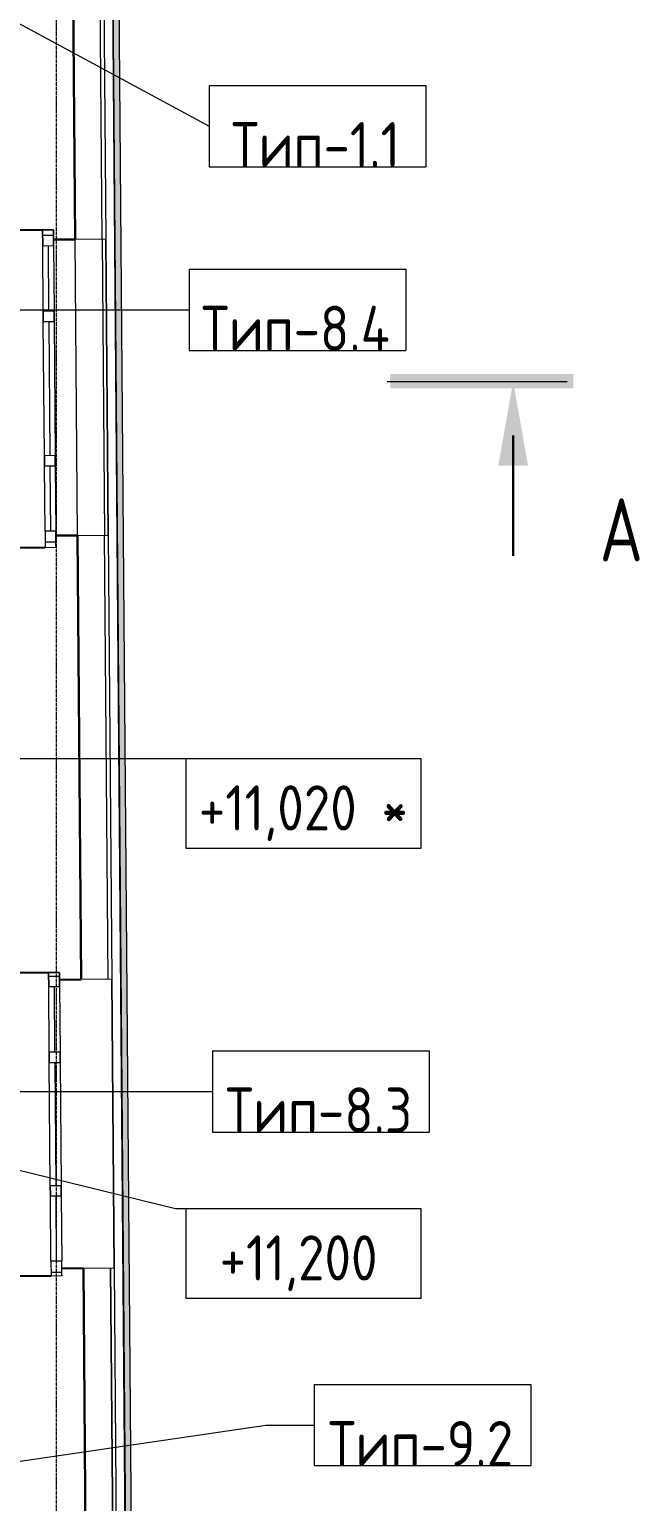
# Model space of a CAD drawing. Header units: millimetres. Extents: x -10438 to 68527, y -5058 to 44223.
# Drawn here: x 55200 to 58580, y 20501 to 28659 of the extents above; entities that cross this region are included whole.
import ezdxf

# ---------------------------------------------------------------- set-up
doc = ezdxf.new("R2010")
doc.units = ezdxf.units.MM
doc.linetypes.add('ADSK_Линия сетки', pattern=[25, 20, -2.5, 0, -2.5])
for name, color, linetype, lineweight in [('_ Окна', 7, 'Continuous', 9), ('Аннотация', 7, 'Continuous', 20), ('Марки', 7, 'Continuous', 20), ('Окна', 7, 'Continuous', 9), ('Оси', 7, 'Continuous', 9), ('Отметки', 7, 'Continuous', 9), ('Разрезы', 7, 'Continuous', 9), ('Стены внутренние', 7, 'Continuous', 18), ('Стены наружные', 7, 'Continuous', 18), ('Стены несущие', 7, 'Continuous', 30), ('Стены отделка', 7, 'Continuous', 30), ('Стены штриховка', 7, 'Continuous', 9), ('Стены штриховка поверхности', 7, 'Continuous', 18)]:
    doc.layers.add(name, color=color, linetype=linetype, lineweight=lineweight)
doc.styles.add('GOST Common_2', font='GOST_Common.ttf', dxfattribs={"width": 0.9, "height": 250})
doc.styles.add('GOST Common_4', font='GOST_Common.ttf', dxfattribs={"width": 0.8, "height": 350})
doc.styles.add('GOST Common_B', font='', dxfattribs={"width": 0.9, "height": 250})
doc.styles.get('GOST Common_B').set_extended_font_data('GOST Common', bold=True)

# ---------------------------------------------------------------- blocks, each defined once
blk = doc.blocks.new('окно трехпол с фрамугой - 1740 и 1760 -2300_h___нов_ ок1-2165949-План потолков 3-го этажа')
at = {"layer": '_ Окна', "lineweight": 18}
for p, q in [((-880, 75), (-880, 135)), ((-880, 135), (-790, 135)), ((-790, 135), (-790, 75)), ((-430, 75), (-430, 135)), ((-430, 135), (-370, 135)), ((-370, 135), (-370, 75)), ((370, 75), (370, 135)), ((370, 135), (430, 135)), ((430, 135), (430, 75)), ((790, 135), (790, 75)), ((880, 135), (790, 135)), ((880, 75), (880, 135)), ((-790, 75), (-880, 75)), ((-370, 75), (-430, 75)), ((430, 75), (370, 75)), ((790, 75), (880, 75))]:
    blk.add_line(p, q, dxfattribs=at)
at = {"layer": '_ Окна'}
for p, q in [((-850, 75), (-850, 135)), ((-790, 105), (-430, 105)), ((-370, 105), (370, 105)), ((430, 105), (790, 105)), ((850, 75), (850, 135))]:
    blk.add_line(p, q, dxfattribs=at)
at = {"layer": 'Окна'}
for p, q in [((-880, 135), (-880, 75)), ((-790, 135), (-880, 135)), ((-790, 135), (-430, 135)), ((-370, 135), (-430, 135)), ((-370, 135), (370, 135)), ((430, 135), (370, 135)), ((430, 135), (790, 135)), ((880, 135), (790, 135)), ((880, 75), (880, 135)), ((-880, 75), (-790, 75)), ((-430, 75), (-790, 75)), ((-430, 75), (-370, 75)), ((370, 75), (-370, 75)), ((370, 75), (430, 75)), ((790, 75), (430, 75)), ((790, 75), (880, 75))]:
    blk.add_line(p, q, dxfattribs=at)
blk = doc.blocks.new('окно трехпол с фрамугой - 1640-2240_h___нов_-2116775-План потолков 3-го этажа')
at = {"layer": '_ Окна', "lineweight": 18}
for p, q in [((-840, 75), (-840, 135)), ((-840, 135), (-760, 135)), ((-760, 135), (-760, 75)), ((-400, 75), (-400, 135)), ((-400, 135), (-340, 135)), ((-340, 135), (-340, 75)), ((340, 75), (340, 135)), ((340, 135), (400, 135)), ((400, 135), (400, 75)), ((760, 135), (760, 75)), ((840, 135), (760, 135)), ((840, 75), (840, 135)), ((-760, 75), (-840, 75)), ((-340, 75), (-400, 75)), ((400, 75), (340, 75)), ((760, 75), (840, 75))]:
    blk.add_line(p, q, dxfattribs=at)
at = {"layer": '_ Окна'}
for p, q in [((-820, 75), (-820, 135)), ((-760, 105), (-400, 105)), ((-340, 105), (340, 105)), ((400, 105), (760, 105)), ((820, 75), (820, 135))]:
    blk.add_line(p, q, dxfattribs=at)
at = {"layer": 'Окна'}
for p, q in [((-840, 135), (-840, 75)), ((-760, 135), (-840, 135)), ((-760, 135), (-400, 135)), ((-340, 135), (-400, 135)), ((-340, 135), (340, 135)), ((400, 135), (340, 135)), ((400, 135), (760, 135)), ((840, 135), (760, 135)), ((840, 75), (840, 135)), ((-840, 75), (-760, 75)), ((-400, 75), (-760, 75)), ((-400, 75), (-340, 75)), ((340, 75), (-340, 75)), ((340, 75), (400, 75)), ((760, 75), (400, 75)), ((760, 75), (840, 75))]:
    blk.add_line(p, q, dxfattribs=at)
blk = doc.blocks.new('Высотные отметки - Рамка-12095-План потолков 3-го этажа')
at = {"layer": 'Аннотация'}
for p, q in [((-6.5, 0), (-6.5, 5)), ((-6.5, 5), (6.5, 5)), ((6.5, 5), (6.5, 0)), ((6.5, 0), (-6.5, 0))]:
    blk.add_line(p, q, dxfattribs=at)
blk = doc.blocks.new('ADSK_Марка_Потолок - ADSK_Марка и Смещение от уровня-155896-План потолков 3-го этажа')
at = {"layer": 'Марки'}
for p, q in [((-6, 4.5), (-6, 0)), ((-6, 4.5), (6, 4.5)), ((6, 4.5), (6, 0)), ((-6, 0), (6, 0))]:
    blk.add_line(p, q, dxfattribs=at)
blk = doc.blocks.new('Разрез - Номер вида сзади_3_5 мм-16063-План потолков 3-го этажа')
at = {"layer": 'Разрезы'}
for points in [[(9.798, 0.404), (9.798, -0.394), (-0.333, -0.394), (-0.333, 0.404)], [(2.176, -4.675), (3, 0), (3.824, -4.675)]]:
    blk.add_hatch(color=256, dxfattribs=at).paths.add_polyline_path(points)
at = {"layer": 'Разрезы', "lineweight": 30}
blk.add_line((3, -3), (3, -9.663), dxfattribs=at)

msp = doc.modelspace()

# ---------------------------------------------------------------- hatches: boundary and pattern name
at = {"layer": 'Стены штриховка поверхности', "true_color": 0xfbfbf4}
h = msp.add_hatch(color=7, dxfattribs=at)
h.paths.add_polyline_path([(55865.407, 8039.429), (55860.225, 8611.951), (55825.842, 8610.945), (55830.464, 8039.429)])
h.paths.add_polyline_path([(55825.755, 8621.673), (55860.705, 8622.077), (55793.528, 16945.408), (55758.535, 16944.397), (55825.753, 8621.907)])
h.paths.add_polyline_path([(55758.449, 16955.125), (55793.446, 16955.529), (55664.47, 32935.907), (55629.478, 32934.893), (55758.447, 16955.358)])
h.paths.add_polyline_path([(55629.391, 32945.623), (55664.389, 32946.025), (55580.186, 43378.98), (55545.193, 43377.965), (55629.389, 32945.854)])
h.paths.add_polyline_path([(55545.106, 43388.696), (55580.104, 43389.096), (55577.16, 43753.805), (55542.159, 43753.805), (55545.104, 43388.926)])

# ---------------------------------------------------------------- linework, layer by layer
at = {"layer": 'Марки'}
for p, q in [((54914.536, 28814.299), (56196.456, 28123.33)), ((54503.641, 27105.205), (56085.212, 27105.205)), ((54218.781, 22773.664), (55909.864, 22773.664)), ((55909.864, 22773.664), (56214.212, 22773.664)), ((54978.731, 20700.44), (56509.52, 20925.44)), ((56509.52, 20925.44), (56778.013, 20925.44))]:
    msp.add_line(p, q, dxfattribs=at)
at = {"layer": 'Оси', "linetype": 'ADSK_Линия сетки'}
msp.add_line((55349.565, -4258.205), (55349.565, 44222.998), dxfattribs=at)
at = {"layer": 'Отметки', "lineweight": 20}
for p, q in [((53750.748, 24619.412), (56718.386, 24619.412)), ((54272.816, 22551.123), (56009.078, 22125.916)), ((56009.078, 22125.916), (56717.756, 22125.916))]:
    msp.add_line(p, q, dxfattribs=at)
at = {"layer": 'Разрезы', "lineweight": 20}
msp.add_line((57181.521, 26708.663), (58180.216, 26708.663), dxfattribs=at)
at = {"layer": 'Стены внутренние'}
msp.add_line((55466.37, 25855.052), (55453.107, 27494.998), dxfattribs=at)
at = {"layer": 'Стены наружные'}
for p, q in [((55758.358, 16954.954), (55629.109, 32935.97)), ((55629.469, 32935.971), (55758.45, 16954.955)), ((55793.449, 16955.238), (55664.469, 32936.129)), ((55603.102, 27496.212), (55616.365, 25856.265)), ((55636.365, 25856.427), (55623.101, 27496.373)), ((55623.999, 27490.426), (55622.999, 27490.418)), ((55622.999, 27490.418), (55636.183, 25856.316)), ((55637.23, 25850.478), (55623.999, 27490.426)), ((55636.23, 25850.47), (55637.23, 25850.478)), ((55657.034, 23395.936), (55656.034, 23395.928)), ((55656.037, 23395.506), (55668.946, 21795.544)), ((55669.208, 21795.56), (55656.268, 23395.507)), ((55669.958, 21794.036), (55657.034, 23395.936)), ((55668.958, 21794.028), (55669.958, 21794.036))]:
    msp.add_line(p, q, dxfattribs=at)
at = {"layer": 'Стены несущие'}
for p, q in [((55453.107, 27494.998), (55432.597, 30030.913)), ((55272.668, 27548.541), (54942.679, 27545.872)), ((55453.107, 27494.998), (55333.111, 27494.028)), ((54956.913, 25785.93), (55286.902, 25788.598)), ((55346.374, 25854.082), (55466.37, 25855.052)), ((55486.274, 23394.133), (55466.37, 25855.052)), ((55305.956, 23432.675), (54975.967, 23430.007)), ((55486.274, 23394.133), (55366.277, 23393.162)), ((55379.217, 21793.214), (55499.213, 21794.185)), ((55518.906, 19359.266), (55499.213, 21794.185)), ((54989.554, 21750.062), (55319.543, 21752.73)), ((55379.541, 21753.216), (55379.549, 21752.216))]:
    msp.add_line(p, q, dxfattribs=at)
at = {"layer": 'Стены отделка', "lineweight": 9}
for p, q in [((55602.592, 30032.288), (55623.101, 27496.373)), ((55623.101, 27496.373), (55453.107, 27494.998)), ((55466.37, 25855.052), (55636.365, 25856.427)), ((55636.365, 25856.427), (55656.268, 23395.507)), ((55656.268, 23395.507), (55486.274, 23394.133)), ((55499.213, 21794.185), (55669.208, 21795.56)), ((55669.208, 21795.56), (55688.901, 19360.641))]:
    msp.add_line(p, q, dxfattribs=at)
at = {"layer": 'Стены штриховка'}
for p, q in [((55603.102, 27496.212), (55582.592, 30032.126)), ((55636.269, 23395.346), (55616.365, 25856.265)), ((55668.901, 19360.479), (55649.209, 21795.398)), ((55649.217, 21794.398), (55668.901, 19360.479))]:
    msp.add_line(p, q, dxfattribs=at)

# ---------------------------------------------------------------- block references
at = {"layer": 'Марки', "xscale": 99.99999999999993, "yscale": 99.99999999999993, "zscale": 99.99999999999993}
for p in [(56796.456, 27898.33), (56685.212, 26880.205), (56814.212, 22548.664), (57378.013, 20700.44)]:
    msp.add_blockref('ADSK_Марка_Потолок - ADSK_Марка и Смещение от уровня-155896-План потолков 3-го этажа', p, dxfattribs=at)
at = {"layer": 'Окна', "rotation": 270.4633818725627}
for name, p in [('окно трехпол с фрамугой - 1740 и 1760 -2300_h___нов_ ок1-2165949-План потолков 3-го этажа', (55204.787, 26667.963)), ('окно трехпол с фрамугой - 1640-2240_h___нов_-2116775-План потолков 3-го этажа', (55237.752, 22592.096))]:
    msp.add_blockref(name, p, dxfattribs=at)
at = {"layer": 'Отметки', "lineweight": 20, "xscale": 99.99999999999993, "yscale": 99.99999999999993, "zscale": 99.99999999999993, "rotation": 180}
for p in [(56718.386, 24619.412), (56717.756, 22125.916)]:
    msp.add_blockref('Высотные отметки - Рамка-12095-План потолков 3-го этажа', p, dxfattribs=at)
at = {"layer": 'Разрезы', "lineweight": 50, "extrusion": (0, 0, -1), "xscale": 99.99999999999993, "yscale": 99.99999999999993, "zscale": 99.99999999999993}
msp.add_blockref('Разрез - Номер вида сзади_3_5 мм-16063-План потолков 3-го этажа', (-58180.216, 26708.663), dxfattribs=at)

# ---------------------------------------------------------------- texts
at = {"layer": 'Марки', "lineweight": 9, "char_height": 250, "attachment_point": 5, "line_spacing_factor": 1.022766, "style": 'GOST Common_B'}
for s, insert, width in [('\\pt1143,2286,3429,4572,5715,6858,8001,9144,10287,11430,12573,13716,14859,16002,17145,18288,19431,20574,21717,22860,24003,25146,26289,27432,28575,29718,30861,32004,33147,34290,35433,36576;Тип-1.1', (56785.825, 28020.485), 982.8), ('\\pt1143,2286,3429,4572,5715,6858,8001,9144,10287,11430,12573,13716,14859,16002,17145,18288,19431,20574,21717,22860,24003,25146,26289,27432,28575,29718,30861,32004,33147,34290,35433,36576;Тип-8.4', (56674.581, 27002.361), 1089.9), ('\\pt1143,2286,3429,4572,5715,6858,8001,9144,10287,11430,12573,13716,14859,16002,17145,18288,19431,20574,21717,22860,24003,25146,26289,27432,28575,29718,30861,32004,33147,34290,35433,36576;Тип-8.3', (56804.031, 22670.82), 1065.6), ('\\pt1143,2286,3429,4572,5715,6858,8001,9144,10287,11430,12573,13716,14859,16002,17145,18288,19431,20574,21717,22860,24003,25146,26289,27432,28575,29718,30861,32004,33147,34290,35433,36576;Тип-9.2', (57367.832, 20822.596), 1065.6)]:
    msp.add_mtext(s, dxfattribs=dict(at, insert=insert, width=width))
at = {"layer": 'Отметки', "lineweight": 20, "char_height": 250, "attachment_point": 1, "line_spacing_factor": 1.022761, "style": 'GOST Common_2'}
for s, insert, width in [('+11,020 *', (56138.857, 24469.968), 1390.87157), ('+11,200', (56253.88, 21976.473), 1113.30067)]:
    msp.add_mtext(s, dxfattribs=dict(at, insert=insert, width=width))
at = {"layer": 'Разрезы', "insert": (58479.452, 25885.531), "char_height": 350, "width": 259.2, "attachment_point": 5, "line_spacing_factor": 1.022766, "style": 'GOST Common_4'}
msp.add_mtext('\\pt1016.001,2031.9985,3047.9995,4064.0005,5080.0015,6095.999,7112,8128.001,9143.9985,10159.9995,11176.0005,12192.0015,13207.999,14224,15240.001,16255.9985,17271.9995,18288.0005,19304.0015,20319.999,21336,22352.001,23367.9985,24383.9995,25400.0005,26416.0015,27431.999,28448,29464.001,30479.9985,31495.9995,32512.0005;А', dxfattribs=at)

doc.saveas('drawing.dxf')
